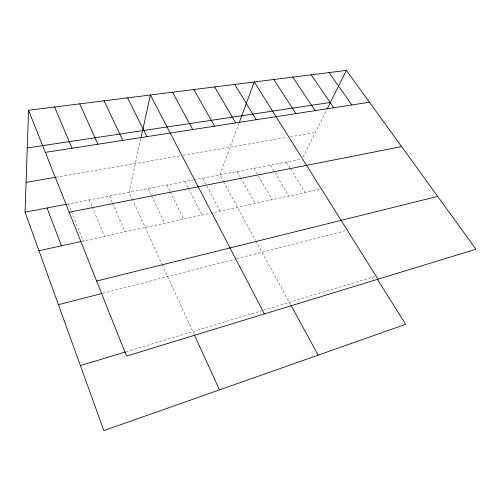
<?xml version="1.0" encoding="UTF-8"?>
<svg xmlns="http://www.w3.org/2000/svg" width="501" height="501" viewBox="0 0 501 501"><rect width="100%" height="100%" fill="white"/><g stroke="black" fill="none" stroke-linecap="round" stroke-linejoin="round"><path stroke-width="0.38" stroke-dasharray="2.5 1.88" d="M140.812 138.714L129.058 192.271L131.957 198.609M239.04 123.089L219.851 174.862L223.164 180.942M303.099 157.045L326.89 109.456M126.027 351.783L262.925 310.357M263.67 310.125L374.779 276.502M102.611 293.31L236.134 258.917M236.867 258.729L346.041 230.604M81.795 241.357L320.095 189.215M66.89 204.183L193.405 179.934M194.175 179.784L301.333 159.243M56.006 177.204L180.135 155.805M183.166 155.285L287.136 137.368M290.154 136.848L315.367 132.502M286.447 162.099L290.085 168.048M290.486 168.705L305.034 192.509M270.427 165.167L288.814 196.06M254.001 168.317L272.168 199.705M237.148 171.549L240.198 176.978M240.58 177.655L255.078 203.444M223.534 181.619L255.485 240.217M255.848 240.881L290.486 304.408M202.629 178.168L220.039 211.109M184.957 181.556L188.1 187.706M188.451 188.389L202.078 215.042M166.814 185.032L169.902 191.282M170.246 191.977L183.629 219.075M148.19 188.601L151.214 194.958M151.552 195.666L164.666 223.221M132.283 199.31L161.879 263.958M162.199 264.66L194.112 334.361M109.4 196.035L112.23 202.485M112.55 203.206L125.137 231.875M89.197 199.912L91.902 206.349M92.203 207.063L104.521 236.384M68.418 203.894L71.28 211.034M71.568 211.748L83.304 241.025"/><path stroke-width="0.75" d="M377.56 279.533L405.635 324.322L103.864 430.609L25.05 212.205L28.551 110.289L346.41 70.391L475.95 249.241L126.54 356.073L28.551 110.289M140.969 137.982L150.406 94.99L264.384 313.933M239.309 122.357L254.283 81.951L378.011 279.189M327.234 108.755L346.41 70.391M80.404 365.592L125.281 352.015M58.423 304.696L101.86 293.505M96.624 281.042L437.68 196.405M38.953 250.732L81.043 241.52M69.188 212.211L401.608 146.599M25.05 212.205L66.126 204.333M26.077 182.358L56.006 177.204M45.328 152.367L369.462 102.217M27.261 147.939L330.378 102.467M329.044 72.57L351.89 104.934M311.165 74.812L333.785 107.74M292.766 77.123L315.129 110.621M273.815 79.502L295.897 113.602M234.75 84.406L256.205 119.739M214.628 86.93L235.72 122.908M193.881 89.535L214.585 126.183M290.856 305.09L318.141 355.134M172.488 92.222L192.76 129.559M127.611 97.852L146.918 136.648M104.07 100.807L122.82 140.38M194.432 335.063L219.526 389.872M79.74 103.864L97.889 144.238M54.584 107.02L72.069 148.233M47.044 207.99L61.454 245.809"/></g></svg>
